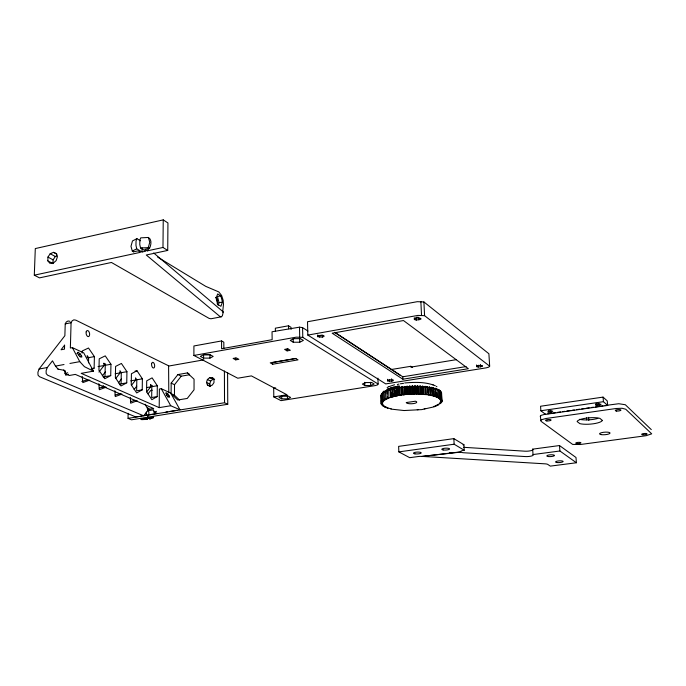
<?xml version="1.0" encoding="UTF-8"?>
<svg xmlns="http://www.w3.org/2000/svg" width="686" height="686" viewBox="0 0 686 686"><rect width="100%" height="100%" fill="white"/><g stroke="black" fill="none" stroke-linecap="round" stroke-linejoin="round"><path stroke-width="1.03" d="M203.596 358.118L203.596 354.679L209.976 354.679L213.166 356.42L209.976 358.109L203.596 358.118L200.355 356.428L203.528 354.722L209.959 354.722L209.976 358.109M275.703 387.899L273.68 388.233L273.808 396.911L286.997 394.784L251.41 375.902L237.759 378.209L193.889 355.451L193.915 345.967L221.561 340.942L223.825 342.194L223.85 348.256M187.355 372.927L194.061 379.221L194.035 389.811L187.261 398.446L177.743 400.015L171.106 393.661L171.174 383.131L177.888 374.573L187.355 372.927L189.002 373.741M179.603 400.135L174.45 395.205L174.518 384.717L181.207 376.185L189.593 374.736M159.203 407.63L159.384 389.031L161.279 388.705L170.66 393.044L179.998 409.791L170.72 405.743L159.203 407.63L81.205 373.347L93.433 371.152L83.743 352.896L72.39 347.648L70.366 348.025L71.078 322.737L72.141 320.816L73.874 319.839L75.854 320.173L168.593 365.792L168.79 392.306M163.234 219.88L167.941 222.967L167.718 250.424L162.976 247.475L163.234 219.88L35.303 248.564L34.3 275.18L39.505 277.873L111.441 262.472L209.101 318.39L210.988 318.767L221.192 316.829L222.375 315.826L223.276 311.933L153.681 252.971M414.395 319.53L414.404 318.656L416.299 317.952L420.844 318.39L420.818 319.264L416.273 320.07L414.395 319.53L414.31 317.712M152.386 385.643L150.551 384.795L151.803 386.681L151.683 397.511L157.205 396.594L157.308 385.746L152.103 377.866L146.71 380.833L146.581 391.8L151.863 399.681L157.205 396.594M146.272 415.296L146.307 412.097M140.493 418.511L141.839 419.635L147.267 419.369L147.293 417.277L148.828 414.721L148.862 411.84L147.421 409.791M131.686 385.06L135.639 380.001L135.519 377.866L136.806 379.795L136.643 390.788L142.234 389.837L142.379 378.826L137.011 370.783L135.056 371.126M162.976 247.475L147.336 250.844L144.918 249.37L149.488 248.383C151.126 245.245 152.138 239.474 148.399 237.459L140.69 237.862L139.833 240.211L139.773 244.55L140.57 247.989L145.809 251.17L142.019 251.985L142.079 247.938M382.359 393.335L382.239 394.098L382.402 393.224M140.982 419.275L144.189 418.752L142.474 418.04L131.515 419.806L128.033 418.366L128.119 413.289M119.441 384.726L121.096 383.843L121.293 372.67L119.964 370.706L120.11 372.884L115.72 378.509M126.747 382.857L126.936 371.675L121.396 363.451L115.591 366.418L115.377 377.729L120.993 385.952L126.747 382.857L121.096 383.843M227.589 372.678L227.752 404.277L147.327 417.251L147.224 419.412L143.554 417.86L146.238 417.431L149.942 418.975L153.115 417.817L153.621 416.891M110.72 375.628L110.952 364.266L105.241 355.871L99.213 358.829L98.947 370.32L104.752 378.723L110.72 375.628L105.001 376.64L103.286 377.532M105.001 376.64L105.25 365.295L103.869 363.288L105.73 364.146M91.47 369.471L94.128 368.15L94.402 356.6L88.503 348.016L82.234 350.966L82.183 353.093M88.494 362.903L88.631 357.663L87.208 355.614L87.414 357.886M70.032 321.322L68.043 320.988L66.302 321.966L65.23 323.886L64.87 335.711L39.068 369.034L37.919 372.284L38.022 375.113L39.479 376.7L135.639 416.882L138.118 416.582M47.823 260.843L47.951 257.079L50.198 253.717L53.508 252.337L56.338 253.58L57.375 256.873L56.106 260.68L53.139 263.21L49.872 263.27L47.823 260.843L52.968 263.613L53.096 259.865L55.326 256.521L56.972 255.835M382.239 394.098L382.316 393.498M142.019 251.985L136.737 248.821L135.965 245.374L136.034 241.043L136.917 238.642L140.416 240.786M423.845 386.69L425.183 386.355L425.157 386.827L423.845 386.69L424.214 394.536L423.142 393.996L422.765 386.141L421.521 386.501L421.881 394.347L420.629 393.841L420.261 385.986L419.112 386.372L419.472 394.227L418.048 393.764L417.68 385.901L416.642 386.312L417.002 394.167L415.416 393.738L415.056 385.875L414.13 386.312L414.49 394.167L412.749 393.79L412.397 385.926L411.6 386.372L411.952 394.227L407.424 394.073L403.385 394.896L402.219 394.604L401.885 386.75L403.042 387.041L403.385 394.896M426.443 394.776L426.075 386.93L427.489 386.63L427.867 394.476L424.214 394.536M217.591 302.629L217.162 299.293A3.55 1.664 78.6 0 0 215.541 297.338M439.777 392.015L441.33 392.092L441.767 401.979L440.232 402.202L441.338 402.708L439.512 403.171L440.686 403.419L437.788 404.508L438.757 404.817L436.639 405.16L437.497 405.495L435.31 405.778L436.047 406.138L433.809 406.378L434.418 406.755L421.753 409.611L404.063 410.537L390.686 409.062L391.149 408.624L387.247 408.144L387.967 407.724L385.781 407.613L386.621 407.21L384.503 407.047L385.455 406.661L383.414 406.446L384.134 405.829L382.539 405.812L383.706 405.469L381.862 405.152L382.951 404.56L381.407 404.466L381.262 400.615M476.607 366.633L476.71 365.921L478.494 365.346L482.524 365.689L482.412 366.401L478.228 367.07L476.607 366.633L476.513 364.978M595.757 404.989L597.652 403.968L600.996 404.226L600.739 404.791L597.034 405.323L595.757 404.989L596.117 403.299M398.66 395.59L398.334 387.744L396.988 387.521L397.314 395.376L399.544 395.436L399.389 387.11L400.65 387.367L400.984 395.213L402.219 394.604M399.612 395.428L399.389 387.11M222.77 311.015L223.482 304.327L223.173 300.339L221.629 295.512L218.825 291.936L205.74 286.362L157.686 257.13M210.645 386.57L207.404 384.975L206.503 382.402L207.395 379.521L209.676 377.677L212.274 377.746L213.886 378.552M210.345 385.712L209.745 384.006L210.636 381.133L212.909 379.307L214.641 379.349M147.267 419.369L147.85 417.525M150.174 418.237L149.942 418.975M427.558 391.998L427.489 386.63M64.904 370.431L58.113 369.179L55.48 366.101L52.488 360.836L47.274 367.533L46.108 370.792L46.194 373.63L47.651 375.225L143.263 415.647L157.411 413.452L153.964 412.072L153.638 410.151M427.867 394.476L427.704 394.939L430.053 394.802L429.676 386.964L428.184 387.238L428.561 395.067M222.47 302.037L220.909 306.29L217.711 304.395L216.09 298.196L217.676 293.934L220.866 295.872L222.47 302.037L219.074 302.689L218.122 305.244M382.411 393.198L382.677 392.658M401.97 395.076L401.885 386.75M147.327 417.251L149.034 417.971L152.266 417.457L152.772 416.531M140.57 247.989L148.27 247.646L149.771 242.235L148.399 237.459M147.336 250.844L148.931 248.16M383.002 392.203L384.297 391.011L382.934 392.289M429.453 389.399L429.676 386.964M430.053 394.802L429.745 395.273L432.094 395.187L431.708 387.358L430.165 387.599L430.542 395.419M377.909 378.132L378.123 384.031L377.463 384.923L375.139 385.601L281.011 400.641L273.808 396.911M98.947 372.069L104.049 365.518L103.869 363.288M102.368 375.799L105.541 371.726M99.23 388.199L102.171 387.127L103.423 385.523M118.378 382.951L121.499 378.946M143.828 415.656L149.085 408.925M134.096 389.554L136.711 386.192M146.761 391.86L150.646 386.878L150.551 384.795M148.056 393.85L150.671 390.505L152.275 390.231M404.397 394.776L404.457 386.45L405.512 386.775L405.846 394.63M489.667 366.17L488.749 367.13L486.185 367.85L385.738 383.903L307.825 335.094L307.525 321.751L417.268 301.686L423.914 301.951L488.895 353.744L489.667 366.17L424.574 315.671L417.911 315.414L307.825 335.094M431.357 389.785L431.708 387.358M432.094 395.187L431.64 395.651L433.981 395.625L433.586 387.804L432 388.002L432.386 395.822M540.662 420.527L541.494 419.738L546.013 418.494L616.088 408.504L622.091 408.264L625.735 409.233L651.7 433.835L646.118 435.704L580.313 444.511L572.681 444.425L540.988 421.264L540.345 416.119L541.177 415.33L545.687 414.07M406.884 394.536L406.541 386.681L407.072 386.209L408.016 386.561L408.359 394.424M76.892 353.59L78.41 352.33L81.514 355.554L81.857 356.986L80.922 357.089L79.242 355.794L77.801 353.856L77.467 352.424L78.41 352.33M78.573 354.885L80.082 353.633M79.996 356.814L81.514 355.554M166.304 395.239L167.881 393.97L169.605 397.074L168.885 397.22L167.444 396.079L165.712 392.975L166.441 392.821L167.881 393.97M167.616 396.997L169.193 395.719M433.586 387.804L432 388.002M433.192 392.178L433.389 396.079L433.981 395.625M384.426 392.495L383.08 392.383L383.38 400.161L384.469 400.461L382.496 400.873L382.196 393.112L383.38 393.387M409.405 394.356L409.062 386.492L409.731 386.038L410.545 386.415L410.897 394.27M434.572 388.756L435.293 388.302L435.687 396.114L434.967 396.559L437.214 396.645L436.819 388.842L435.181 388.971M136.917 238.642L132.475 240.958L130.983 246.325L132.312 251.093L136.737 248.821M142.234 389.837L136.686 392.932L131.24 384.88L131.42 373.75L137.011 370.783M411.952 394.227L412.749 393.79M387.153 387.513L388.516 386.844M436.819 388.842L435.25 388.996M437.214 396.645L436.365 397.083L438.534 397.22L438.148 389.434L436.519 389.519L438.148 389.434M293.831 338.61L290.247 340.428L293.222 342.228L299.756 342.228L303.358 340.428L300.408 338.618L293.154 338.704L293.222 342.228M386.938 389.468L388.285 388.876L387.161 389.365M414.49 394.167L415.416 393.738M387.23 393.884L387.118 390.969L385.481 390.977L385.781 398.772L386.638 399.132L384.477 399.458L384.177 391.672L385.815 391.62L384.177 391.672M287.46 398.832L290.598 397.426L287.966 396.028L282.16 396.045L279.039 397.468L281.697 398.858L287.46 398.832L287.408 395.693L281.646 395.711L281.697 398.858M385.781 398.772L388.019 398.497L387.281 398.12L386.973 390.308L388.593 390.334L386.973 390.308M388.936 386.655L394.596 384.743M370.689 385.515L374.179 384.023L371.769 382.539L365.852 382.556L362.371 384.057L364.806 385.523L370.689 385.515L370.577 382.299M438.534 397.22L437.574 397.631L439.657 397.837L439.263 390.051L437.625 390.094M388.405 388.833L388.593 388.756M417.002 394.167L418.048 393.764M388.851 388.653L389.108 388.559M130.409 401.67L135.133 400.29M137.2 400.735L130.683 403.214L130.331 397.46M322.291 337.092L324.015 336.44L323.861 335.617L321.931 335.111L317.627 335.874L317.79 336.697L322.291 337.092L322.249 335.317M387.281 398.12L391.294 397.323L391.097 392.435M121.936 394.073L115.265 396.577L114.836 390.694M115.085 395.05L120.873 393.481M439.263 390.051L437.925 390.274M106.159 387.187L99.316 389.708L98.81 383.697M389.374 388.465L389.648 388.37M439.657 397.837L438.586 398.223L440.566 398.472L440.172 390.703L438.551 390.711M81.831 381.476L87.851 379.675M89.832 380.061L82.809 382.599L82.217 376.451M68.549 374.23L65.71 375.233L65.264 371.04M389.914 388.276L390.197 388.182M389.502 390L390.248 389.742L390.566 397.554M63.566 370.028L64.87 371.632L65.033 373.656L67.691 372.755M390.548 388.062L391.56 387.744L390.763 387.993M391.672 381.236L393.301 380.696L393.275 380.027L391.603 379.615L387.624 380.25L387.667 380.927L391.672 381.236L391.569 378.809M419.472 394.227L420.629 393.841M397.331 384.546L399.02 384.057M440.172 390.703L438.766 390.874M440.566 398.472L439.392 398.849L441.261 399.141L440.858 391.389L439.272 391.346M391.637 387.727L393.421 387.23L391.946 387.633M153.964 412.072L156.528 411.308M391.775 389.262L392.383 396.997L390.831 396.894L390.514 389.073L392.066 389.176M421.881 394.347L423.142 393.996M392.383 396.997L393.181 396.782L393.061 393.85M550.978 412.175L552.745 411.197L549.4 410.948L547.642 411.934L550.978 412.175L550.849 410.382M441.261 399.141L439.983 399.484L441.724 399.835L440.369 400.152L441.964 400.538L440.549 401.113L441.981 401.259L441.57 392.804M393.584 387.187L393.833 387.127M394.236 387.024L394.484 386.964M393.644 388.748L394.347 396.491L392.855 396.345L392.538 388.508L394.03 388.653M394.347 396.491L395.205 396.285L394.965 390.411M394.904 386.87L395.153 386.81M395.582 386.715L395.839 386.664M381.407 404.466L382.762 404.165L381.176 403.762L380.876 395.325M132.312 251.093L133.538 251.831L138.066 250.853L140.501 252.311L34.3 275.18M167.718 250.424L146.281 255.012L219.794 316.357L221.192 316.829M396.268 386.57L396.534 386.518M396.122 388.182L394.879 388.456L394.699 387.993L396.122 388.182L396.448 396.019L397.357 395.831L396.988 387.521M397.966 386.235C395.385 386.715 399.072 386.046 397.691 386.287M65.23 323.886L71.078 322.737M220.866 295.872L217.462 296.541L219.074 302.689M397.04 387.993L398.334 387.744M222.513 312.079L223.276 311.933M381.176 403.762L382.599 403.497L381.176 403.042L382.745 402.528L381.39 402.322L381.099 394.587M425.106 408.659L424.197 408.822M88.631 357.663L94.402 356.6M39.068 369.034L47.274 367.533M55.48 366.101L64.021 364.532M69.921 363.451L79.765 361.642L84.447 366.684L93.433 371.152M291.104 329.357L291.061 327.359L288.532 325.781L275.352 328.191L275.395 331.227M398.412 386.158L398.695 386.107M98.029 366.607L104.049 365.518M105.25 365.295L110.952 364.266M91.229 368.674L94.128 368.15M193.889 355.451L296.266 337.16L302.792 337.383L378.123 384.031M115.154 373.759L120.11 372.884M121.293 372.67L126.936 371.675M168.765 366.041L203.888 359.833M287.88 348.977L287.065 349.123L287.1 350.872L290.35 350.306L287.846 348.822L284.587 349.397L287.1 350.872M235.735 359.858L238.882 359.31L236.25 357.886L233.094 358.435L235.735 359.858L235.718 358.152M130.734 380.85L135.639 380.001M136.806 379.795L142.379 378.826M102.171 387.127L105.138 386.612M399.149 386.029L399.432 385.986M295.898 358.512L272.676 362.508L272.702 364.223L298.05 359.867L295.623 358.452L270.215 362.825L272.702 364.223M146.778 387.547L150.646 386.878M151.803 386.681L157.308 385.746M400.392 383.774L403.557 383.345M441.981 401.259L440.412 401.799L441.767 401.979M145.098 404.226L147.953 409.473L153.681 408.53L75.349 374.402L69.277 375.491L65.033 373.656M391.517 369.471L410.803 366.307L412.423 367.404M456.224 359.687L410.837 367.113L410.803 366.307M165.978 412.072L167.77 411.78M169.691 411.471L176.911 410.297M399.286 387.581L400.65 387.367M140.021 416.273L141.925 415.965M128.033 418.366L224.536 402.733L227.752 404.277M334.785 332.298L402.768 376.777L466.094 366.573M402.879 379.212L468.349 368.716L403.471 320.534L332.178 333.216L402.879 379.212L402.768 376.777M603.054 397.108L540.551 406.249L540.877 410.76L545.576 414.361L607.642 405.435L607.247 400.898L603.054 397.108L603.448 401.687L607.642 405.435M540.877 410.76L603.448 401.687M547.805 413.761L555.231 412.689M557.358 412.389L560.539 411.926M562.657 411.626L564.775 411.317M566.902 411.017L570.083 410.554M572.201 410.254L574.328 409.945M576.446 409.645L579.627 409.182M581.745 408.882L583.872 408.573M585.99 408.264L589.171 407.81M591.289 407.51L593.416 407.201M595.534 406.892L602.96 405.829M605.078 405.52L618.772 403.72L625.332 404.74L651.297 429.599M398.849 451.885L454.141 444.219L464.233 450.239L463.933 444.742L453.849 438.628L398.626 446.38L398.849 451.885L409.714 457.682L417.903 456.567A5.582 1.312 -2.4 0 1 422.173 456.404L460.812 452.074A5.668 1.355 -2.9 0 0 463.865 452.76L525.176 456.559A5.599 1.303 -3.4 0 0 531.341 456.044A5.599 1.303 -3.4 0 0 533.022 454.552L559.905 450.994L576.403 462.758L575.991 457.493L559.493 445.548L532.653 449.15A5.599 1.321 -3.5 0 1 530.955 450.659A5.599 1.321 -3.5 0 1 524.807 451.182L463.556 447.298M401.636 387.23L403.042 387.041M381.39 402.322L383.105 401.833L381.828 401.593L381.536 393.85M576.403 462.758L550.318 466.12L547.762 464.405A5.445 1.226 -3.5 0 0 545.087 463.839L422.182 456.404L460.606 451.86A5.668 1.355 -2.9 0 1 464.225 450.239M404.063 386.921L405.512 386.775M381.828 401.593L383.68 401.139L382.496 400.873M404.714 382.96C414.919 382.111 425.74 381.742 435.361 385.789M418.246 409.636L417.251 409.731M435.687 396.114L434.058 396.276L433.672 388.465L435.293 388.302M406.541 386.681L407.012 386.638M147.953 409.473L149.78 410.262L153.493 409.996M307.954 331.029L302.577 327.634L299.499 327.171L272.042 331.767L272.153 339.681L221.587 348.745L221.561 340.942M409.062 386.492L410.545 386.415M383.08 392.383L384.717 392.289M383.38 400.161L385.455 399.784L384.477 399.458M417.911 317.266L416.145 317.344L416.273 320.07M411.6 386.372L413.083 386.329L413.435 394.184M414.13 386.312L415.605 386.304L415.965 394.158M385.481 390.977L387.118 390.969M416.642 386.312L418.091 386.338L418.451 394.193M388.902 398.146L388.662 389.674L390.248 389.742M419.112 386.372L420.527 386.441L420.895 394.296M449.69 452.691L451.825 452.82M421.521 386.501L422.893 386.604L423.339 394.459M394.699 387.993L395.016 395.831L396.448 396.019M426.075 386.93L427.327 387.101M430.165 387.599L431.262 387.83M399.724 394.965L400.984 395.213M433.389 396.079L434.058 396.276M433.672 388.465L434.307 388.662M432.746 384.743L433.183 384.897M152.266 417.457L153.115 417.817M171.106 393.661L174.45 395.205M207.404 384.975L209.684 386.046L212.291 385.103L213.981 382.591L213.981 379.675L212.274 377.746M171.174 383.131L174.518 384.717M177.888 374.573L181.207 376.185M206.503 382.402L209.745 384.006M207.395 379.521L210.636 381.133M209.676 377.677L212.909 379.307M47.951 257.079L53.096 259.865M50.198 253.717L55.326 256.521M53.508 252.337L56.921 254.214M412.397 385.926L413.083 386.329M148.27 247.646L149.488 248.383M436.356 386.338L436.913 386.715M335.746 333.13L400.307 375.353M388.662 389.674L389.262 390.085M415.056 385.875L415.605 386.304M390.831 396.894L391.294 397.323M390.514 389.073L390.986 389.502M417.68 385.901L418.091 386.338M147.55 407.51L149.78 410.262M57.504 368.433L58.113 369.179M392.855 396.345L393.181 396.782M392.538 388.508L392.864 388.962M439.555 390.248L439.777 390.6M132.852 250.836L133.538 251.831M141.35 418.872L141.839 419.635M420.261 385.986L420.527 386.441M161.279 388.705L170.72 405.743M72.39 347.648L79.765 361.642M540.345 416.119L540.671 416.865M395.016 395.831L395.205 396.285M422.765 386.141L422.893 386.604M598.938 403.428L599.092 405.237M596.88 403.505L597.034 405.323M397.314 395.376L397.357 395.831M588.554 417.32L588.802 420.372M586.479 417.817L586.641 419.832M559.493 445.548L559.905 450.994M548.817 410.46L548.946 412.26M532.653 449.15L533.031 454.552M480.483 364.489L480.629 366.976M478.133 365.415L478.228 367.07M453.849 438.628L454.141 444.219M435.276 390.917L435.567 396.774M436.656 392.443L436.888 397.305M423.914 301.951L424.574 315.671M425.183 386.355L425.534 394.664M420.861 301.437L421.513 315.174M418.803 317.232L418.932 319.959M409.731 386.038L410.082 393.901M407.072 386.209L407.424 394.073M404.457 386.45L404.791 394.313M389.271 379.718L389.339 381.33M387.599 379.307L387.667 380.927M387.341 396.808L387.419 398.763M381.682 400.341L381.759 402.27M364.695 382.308L364.806 385.523M319.676 335.428L319.719 337.203M317.738 334.922L317.79 336.697M302.577 327.634L302.792 337.383M299.499 327.171L299.705 336.929M299.679 338.704L299.756 342.228M288.532 325.781L288.583 328.783M224.399 371.023L224.536 402.733M463.076 444.888A5.659 1.372 -2.9 0 1 463.933 444.751M597.866 418.391A12.717 3.224 -4.2 0 1 579.567 419.309M217.599 302.655A3.55 1.664 78.6 0 1 217.179 303.855M64.587 345.187L64.484 349.131L61.054 349.783L64.587 345.187M406.335 402.536L406.326 402.605A5.239 1.432 -2.5 0 0 413.555 403.574A5.239 1.432 -2.5 0 0 415.433 401.216L406.335 402.536M602.317 420.407L602.299 420.544A12.734 3.198 -4.2 0 1 593.158 423.811A12.734 3.198 -4.2 0 1 579.919 423.674L577.14 421.59L577.398 421.05A12.734 3.198 -4.2 0 1 586.264 418.126A12.734 3.198 -4.2 0 1 598.638 418.066L599.941 418.383L602.317 420.407M557.281 462.561A3.782 0.858 -3.7 0 0 563.129 461.532A3.782 0.858 -3.7 0 0 557.667 461.043A3.782 0.858 -3.7 0 0 557.281 462.561M443.199 449.956A3.919 0.943 -2.7 0 0 449.544 449.098A3.919 0.943 -2.7 0 0 444.288 448.301A3.919 0.943 -2.7 0 0 443.199 449.956M414.953 453.849A3.884 0.935 -2.4 0 0 421.187 452.992A3.884 0.935 -2.4 0 0 415.896 452.211A3.884 0.935 -2.4 0 0 414.953 453.849M548.56 456.567A3.85 0.892 -3.6 0 0 554.477 455.513A3.85 0.892 -3.6 0 0 548.886 455.007A3.85 0.892 -3.6 0 0 548.56 456.567M642.859 434.761A2.684 0.635 -4.6 0 0 647.027 433.964A2.684 0.635 -4.6 0 0 643.211 433.629A2.684 0.635 -4.6 0 0 642.859 434.761M576.926 443.602A2.607 0.617 -3.9 0 0 580.913 442.839A2.607 0.617 -3.9 0 0 577.08 442.521A2.607 0.617 -3.9 0 0 576.926 443.602M616.534 411.043A2.847 0.729 -4.6 0 0 620.924 410.151A2.847 0.729 -4.6 0 0 616.825 409.765A2.847 0.729 -4.6 0 0 616.534 411.043M546.888 420.921A2.77 0.703 -3.8 0 0 551.064 420.064A2.77 0.703 -3.8 0 0 546.956 419.695A2.77 0.703 -3.8 0 0 546.888 420.921M601.099 434.607A5.248 1.269 -4.3 0 0 609.854 433.423A5.248 1.269 -4.3 0 0 603.448 432.309A5.248 1.269 -4.3 0 0 601.099 434.607M86.196 331.81A3.096 1.706 78.3 0 0 88.125 336.612A3.096 1.706 78.3 0 0 89.249 332.316A3.096 1.706 78.3 0 0 86.196 331.81M151.666 363.571A2.881 1.483 79.7 0 0 153.39 368.013A2.881 1.483 79.7 0 0 154.316 363.94A2.881 1.483 79.7 0 0 151.666 363.571"/></g></svg>
